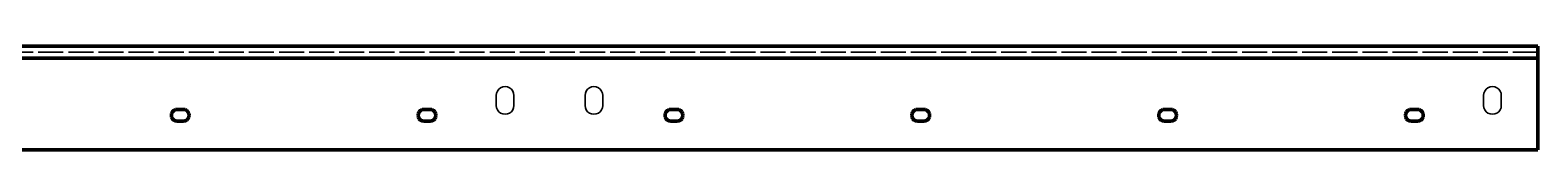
# Model space of a CAD drawing. Header units: millimetres. Extents: x 0 to 420, y 0 to 297.
# Drawn here: x 163.7 to 240, y 203.2 to 208.4 of the extents above; entities that cross this region are included whole.
import ezdxf

# ---------------------------------------------------------------- set-up
doc = ezdxf.new("R2010")
doc.units = ezdxf.units.MM
doc.linetypes.add('DASHED', pattern=[1.524, 1.27, -0.254])

msp = doc.modelspace()

# ---------------------------------------------------------------- linework, layer by layer
at = {"color": 1, "lineweight": 70}
for p, q in [((240, 208.45), (65, 208.45)), ((240, 208.446), (240, 208.45)), ((240, 208.435), (240, 208.446)), ((240, 207.85), (65, 207.85)), ((240, 208.416), (240, 208.435)), ((240, 208.391), (240, 208.416)), ((240, 208.358), (240, 208.391)), ((240, 208.319), (240, 208.358)), ((240, 208.274), (240, 208.319)), ((240, 208.224), (240, 208.274)), ((240, 208.169), (240, 208.224)), ((240, 208.11), (240, 208.169)), ((240, 208.048), (240, 208.11)), ((240, 207.984), (240, 208.048)), ((240, 207.917), (240, 207.984)), ((240, 207.85), (240, 207.917)), ((240, 203.2), (240, 207.85)), ((170.815, 205.043), (170.8, 204.95)), ((170.8, 204.95), (170.815, 204.857)), ((170.857, 205.126), (170.815, 205.043)), ((170.815, 204.857), (170.857, 204.774)), ((170.924, 205.193), (170.857, 205.126)), ((170.857, 204.774), (170.924, 204.707)), ((171.007, 205.235), (170.924, 205.193)), ((170.924, 204.707), (171.007, 204.665)), ((171.1, 205.25), (171.007, 205.235)), ((171.007, 204.665), (171.1, 204.65)), ((171.4, 205.25), (171.1, 205.25)), ((171.1, 204.65), (171.4, 204.65)), ((171.493, 205.235), (171.4, 205.25)), ((171.4, 204.65), (171.493, 204.665)), ((171.576, 205.193), (171.493, 205.235)), ((171.493, 204.665), (171.576, 204.707)), ((171.643, 205.126), (171.576, 205.193)), ((171.576, 204.707), (171.643, 204.774)), ((171.685, 205.043), (171.643, 205.126)), ((171.643, 204.774), (171.685, 204.857)), ((171.7, 204.95), (171.685, 205.043)), ((171.685, 204.857), (171.7, 204.95)), ((183.315, 205.043), (183.3, 204.95)), ((183.3, 204.95), (183.315, 204.857)), ((183.357, 205.126), (183.315, 205.043)), ((183.315, 204.857), (183.357, 204.774)), ((183.424, 205.193), (183.357, 205.126)), ((183.357, 204.774), (183.424, 204.707)), ((183.507, 205.235), (183.424, 205.193)), ((183.424, 204.707), (183.507, 204.665)), ((183.6, 205.25), (183.507, 205.235)), ((183.507, 204.665), (183.6, 204.65)), ((183.9, 205.25), (183.6, 205.25)), ((183.6, 204.65), (183.9, 204.65)), ((183.993, 205.235), (183.9, 205.25)), ((183.9, 204.65), (183.993, 204.665)), ((184.076, 205.193), (183.993, 205.235)), ((183.993, 204.665), (184.076, 204.707)), ((184.143, 205.126), (184.076, 205.193)), ((184.076, 204.707), (184.143, 204.774)), ((184.185, 205.043), (184.143, 205.126)), ((184.143, 204.774), (184.185, 204.857)), ((184.2, 204.95), (184.185, 205.043)), ((184.185, 204.857), (184.2, 204.95)), ((195.815, 205.043), (195.8, 204.95)), ((195.8, 204.95), (195.815, 204.857)), ((195.857, 205.126), (195.815, 205.043)), ((195.815, 204.857), (195.857, 204.774)), ((195.924, 205.193), (195.857, 205.126)), ((195.857, 204.774), (195.924, 204.707)), ((196.007, 205.235), (195.924, 205.193)), ((195.924, 204.707), (196.007, 204.665)), ((196.1, 205.25), (196.007, 205.235)), ((196.007, 204.665), (196.1, 204.65)), ((196.4, 205.25), (196.1, 205.25)), ((196.1, 204.65), (196.4, 204.65)), ((196.493, 205.235), (196.4, 205.25)), ((196.4, 204.65), (196.493, 204.665)), ((196.576, 205.193), (196.493, 205.235)), ((196.493, 204.665), (196.576, 204.707)), ((196.643, 205.126), (196.576, 205.193)), ((196.576, 204.707), (196.643, 204.774)), ((196.685, 205.043), (196.643, 205.126)), ((196.643, 204.774), (196.685, 204.857)), ((196.7, 204.95), (196.685, 205.043)), ((196.685, 204.857), (196.7, 204.95)), ((208.315, 205.043), (208.3, 204.95)), ((208.3, 204.95), (208.315, 204.857)), ((208.357, 205.126), (208.315, 205.043)), ((208.315, 204.857), (208.357, 204.774)), ((208.424, 205.193), (208.357, 205.126)), ((208.357, 204.774), (208.424, 204.707)), ((208.507, 205.235), (208.424, 205.193)), ((208.424, 204.707), (208.507, 204.665)), ((208.6, 205.25), (208.507, 205.235)), ((208.507, 204.665), (208.6, 204.65)), ((208.9, 205.25), (208.6, 205.25)), ((208.6, 204.65), (208.9, 204.65)), ((208.993, 205.235), (208.9, 205.25)), ((208.9, 204.65), (208.993, 204.665)), ((209.076, 205.193), (208.993, 205.235)), ((208.993, 204.665), (209.076, 204.707)), ((209.143, 205.126), (209.076, 205.193)), ((209.076, 204.707), (209.143, 204.774)), ((209.185, 205.043), (209.143, 205.126)), ((209.143, 204.774), (209.185, 204.857)), ((209.2, 204.95), (209.185, 205.043)), ((209.185, 204.857), (209.2, 204.95)), ((220.815, 205.043), (220.8, 204.95)), ((220.8, 204.95), (220.815, 204.857)), ((220.857, 205.126), (220.815, 205.043)), ((220.815, 204.857), (220.857, 204.774)), ((220.924, 205.193), (220.857, 205.126)), ((220.857, 204.774), (220.924, 204.707)), ((221.007, 205.235), (220.924, 205.193)), ((220.924, 204.707), (221.007, 204.665)), ((221.1, 205.25), (221.007, 205.235)), ((221.007, 204.665), (221.1, 204.65)), ((221.4, 205.25), (221.1, 205.25)), ((221.1, 204.65), (221.4, 204.65)), ((221.493, 205.235), (221.4, 205.25)), ((221.4, 204.65), (221.493, 204.665)), ((221.576, 205.193), (221.493, 205.235)), ((221.493, 204.665), (221.576, 204.707)), ((221.643, 205.126), (221.576, 205.193)), ((221.576, 204.707), (221.643, 204.774)), ((221.685, 205.043), (221.643, 205.126)), ((221.643, 204.774), (221.685, 204.857)), ((221.7, 204.95), (221.685, 205.043)), ((221.685, 204.857), (221.7, 204.95)), ((233.315, 205.043), (233.3, 204.95)), ((233.3, 204.95), (233.315, 204.857)), ((233.357, 205.126), (233.315, 205.043)), ((233.315, 204.857), (233.357, 204.774)), ((233.424, 205.193), (233.357, 205.126)), ((233.357, 204.774), (233.424, 204.707)), ((233.507, 205.235), (233.424, 205.193)), ((233.424, 204.707), (233.507, 204.665)), ((233.6, 205.25), (233.507, 205.235)), ((233.507, 204.665), (233.6, 204.65)), ((233.9, 205.25), (233.6, 205.25)), ((233.6, 204.65), (233.9, 204.65)), ((233.993, 205.235), (233.9, 205.25)), ((233.9, 204.65), (233.993, 204.665)), ((234.076, 205.193), (233.993, 205.235)), ((233.993, 204.665), (234.076, 204.707)), ((234.143, 205.126), (234.076, 205.193)), ((234.076, 204.707), (234.143, 204.774)), ((234.185, 205.043), (234.143, 205.126)), ((234.143, 204.774), (234.185, 204.857)), ((234.2, 204.95), (234.185, 205.043)), ((234.185, 204.857), (234.2, 204.95)), ((65, 203.2), (240, 203.2))]:
    msp.add_line(p, q, dxfattribs=at)
at = {"color": 5, "linetype": 'DASHED', "lineweight": 35}
for p, q in [((240, 208.45), (65, 208.45)), ((214.417, 208.45), (214.415, 208.45)), ((214.415, 208.45), (214.417, 208.45)), ((214.423, 208.45), (214.417, 208.45)), ((214.417, 208.45), (214.423, 208.45)), ((214.434, 208.45), (214.423, 208.45)), ((214.423, 208.45), (214.434, 208.45)), ((214.448, 208.45), (214.434, 208.45)), ((214.434, 208.45), (214.448, 208.45)), ((214.466, 208.45), (214.448, 208.45)), ((214.448, 208.45), (214.466, 208.45)), ((214.488, 208.45), (214.466, 208.45)), ((214.466, 208.45), (214.488, 208.45)), ((214.513, 208.45), (214.488, 208.45)), ((214.488, 208.45), (214.513, 208.45)), ((214.541, 208.45), (214.513, 208.45)), ((214.513, 208.45), (214.541, 208.45)), ((214.572, 208.45), (214.541, 208.45)), ((214.541, 208.45), (214.572, 208.45)), ((214.605, 208.45), (214.572, 208.45)), ((214.572, 208.45), (214.605, 208.45)), ((214.639, 208.45), (214.605, 208.45)), ((214.605, 208.45), (214.639, 208.45)), ((214.675, 208.45), (214.639, 208.45)), ((214.639, 208.45), (214.675, 208.45)), ((214.712, 208.45), (214.675, 208.45)), ((214.675, 208.45), (214.712, 208.45)), ((214.75, 208.45), (214.712, 208.45)), ((214.712, 208.45), (214.75, 208.45)), ((215.25, 208.45), (214.75, 208.45)), ((214.75, 208.45), (215.25, 208.45)), ((215.25, 208.45), (215.288, 208.45)), ((215.288, 208.45), (215.25, 208.45)), ((215.288, 208.45), (215.325, 208.45)), ((215.325, 208.45), (215.288, 208.45)), ((215.325, 208.45), (215.361, 208.45)), ((215.361, 208.45), (215.325, 208.45)), ((215.361, 208.45), (215.395, 208.45)), ((215.395, 208.45), (215.361, 208.45)), ((215.395, 208.45), (215.428, 208.45)), ((215.428, 208.45), (215.395, 208.45)), ((215.428, 208.45), (215.459, 208.45)), ((215.459, 208.45), (215.428, 208.45)), ((215.459, 208.45), (215.487, 208.45)), ((215.487, 208.45), (215.459, 208.45)), ((215.487, 208.45), (215.512, 208.45)), ((215.512, 208.45), (215.487, 208.45)), ((215.512, 208.45), (215.534, 208.45)), ((215.534, 208.45), (215.512, 208.45)), ((215.534, 208.45), (215.552, 208.45)), ((215.552, 208.45), (215.534, 208.45)), ((215.552, 208.45), (215.566, 208.45)), ((215.566, 208.45), (215.552, 208.45)), ((215.566, 208.45), (215.577, 208.45)), ((215.577, 208.45), (215.566, 208.45)), ((215.577, 208.45), (215.583, 208.45)), ((215.583, 208.45), (215.577, 208.45)), ((215.583, 208.45), (215.585, 208.45)), ((215.585, 208.45), (215.583, 208.45)), ((240, 208.15), (240, 208.45)), ((240, 208.15), (240, 208.45)), ((240, 208.45), (240, 208.446)), ((240, 208.446), (240, 208.435)), ((65, 208.15), (240, 208.15)), ((65, 208.15), (240, 208.15)), ((214.417, 208.15), (214.415, 208.15)), ((214.415, 208.15), (214.417, 208.15)), ((214.423, 208.15), (214.417, 208.15)), ((214.417, 208.15), (214.423, 208.15)), ((214.434, 208.15), (214.423, 208.15)), ((214.423, 208.15), (214.434, 208.15)), ((214.448, 208.15), (214.434, 208.15)), ((214.434, 208.15), (214.448, 208.15)), ((214.466, 208.15), (214.448, 208.15)), ((214.448, 208.15), (214.466, 208.15)), ((214.488, 208.15), (214.466, 208.15)), ((214.466, 208.15), (214.488, 208.15)), ((214.513, 208.15), (214.488, 208.15)), ((214.488, 208.15), (214.513, 208.15)), ((214.541, 208.15), (214.513, 208.15)), ((214.513, 208.15), (214.541, 208.15)), ((214.572, 208.15), (214.541, 208.15)), ((214.541, 208.15), (214.572, 208.15)), ((214.605, 208.15), (214.572, 208.15)), ((214.572, 208.15), (214.605, 208.15)), ((214.639, 208.15), (214.605, 208.15)), ((214.605, 208.15), (214.639, 208.15)), ((214.675, 208.15), (214.639, 208.15)), ((214.639, 208.15), (214.675, 208.15)), ((214.712, 208.15), (214.675, 208.15)), ((214.675, 208.15), (214.712, 208.15)), ((214.75, 208.15), (214.712, 208.15)), ((214.712, 208.15), (214.75, 208.15)), ((214.75, 208.15), (215.25, 208.15)), ((215.25, 208.15), (214.75, 208.15)), ((215.25, 208.15), (215.288, 208.15)), ((215.288, 208.15), (215.25, 208.15)), ((215.288, 208.15), (215.325, 208.15)), ((215.325, 208.15), (215.288, 208.15)), ((215.325, 208.15), (215.361, 208.15)), ((215.361, 208.15), (215.325, 208.15)), ((215.361, 208.15), (215.395, 208.15)), ((215.395, 208.15), (215.361, 208.15)), ((215.395, 208.15), (215.428, 208.15)), ((215.428, 208.15), (215.395, 208.15)), ((215.428, 208.15), (215.459, 208.15)), ((215.459, 208.15), (215.428, 208.15)), ((215.459, 208.15), (215.487, 208.15)), ((215.487, 208.15), (215.459, 208.15)), ((215.487, 208.15), (215.512, 208.15)), ((215.512, 208.15), (215.487, 208.15)), ((215.512, 208.15), (215.534, 208.15)), ((215.534, 208.15), (215.512, 208.15)), ((215.534, 208.15), (215.552, 208.15)), ((215.552, 208.15), (215.534, 208.15)), ((215.552, 208.15), (215.566, 208.15)), ((215.566, 208.15), (215.552, 208.15)), ((215.566, 208.15), (215.577, 208.15)), ((215.577, 208.15), (215.566, 208.15)), ((215.577, 208.15), (215.583, 208.15)), ((215.583, 208.15), (215.577, 208.15)), ((215.583, 208.15), (215.585, 208.15)), ((215.585, 208.15), (215.583, 208.15)), ((240, 208.435), (240, 208.416)), ((240, 208.416), (240, 208.391)), ((240, 208.391), (240, 208.358)), ((240, 208.358), (240, 208.319)), ((240, 208.319), (240, 208.274)), ((240, 208.274), (240, 208.224)), ((240, 208.224), (240, 208.169)), ((240, 208.169), (240, 208.11)), ((240, 208.15), (240, 208.148)), ((240, 208.148), (240, 208.15)), ((240, 208.148), (240, 208.142)), ((240, 208.142), (240, 208.148)), ((240, 208.142), (240, 208.133)), ((240, 208.133), (240, 208.142)), ((240, 208.133), (240, 208.12)), ((240, 208.12), (240, 208.133)), ((240, 208.12), (240, 208.104)), ((240, 208.104), (240, 208.12)), ((240, 208.11), (240, 208.048)), ((240, 208.104), (240, 208.085)), ((240, 208.085), (240, 208.104)), ((240, 208.085), (240, 208.062)), ((240, 208.062), (240, 208.085)), ((240, 208.062), (240, 208.037)), ((240, 208.037), (240, 208.062)), ((240, 208.048), (240, 207.984)), ((240, 208.037), (240, 208.01)), ((240, 208.01), (240, 208.037)), ((240, 208.01), (240, 207.98)), ((240, 207.98), (240, 208.01)), ((240, 207.984), (240, 207.917)), ((240, 207.98), (240, 207.949)), ((240, 207.949), (240, 207.98)), ((240, 207.949), (240, 207.917)), ((240, 207.917), (240, 207.949)), ((240, 207.917), (240, 207.884)), ((240, 207.917), (240, 207.85)), ((240, 207.884), (240, 207.917)), ((240, 207.884), (240, 207.85)), ((240, 207.85), (240, 207.884)), ((240, 207.85), (240, 203.2)), ((240, 207.85), (240, 203.2)), ((240, 203.2), (240, 207.85)), ((187.31, 206.175), (187.265, 206.066)), ((187.265, 206.066), (187.31, 206.175)), ((187.382, 206.268), (187.31, 206.175)), ((187.31, 206.175), (187.382, 206.268)), ((187.475, 206.34), (187.382, 206.268)), ((187.382, 206.268), (187.475, 206.34)), ((187.584, 206.385), (187.475, 206.34)), ((187.475, 206.34), (187.584, 206.385)), ((187.7, 206.4), (187.584, 206.385)), ((187.584, 206.385), (187.7, 206.4)), ((187.816, 206.385), (187.7, 206.4)), ((187.7, 206.4), (187.816, 206.385)), ((187.925, 206.34), (187.816, 206.385)), ((187.816, 206.385), (187.925, 206.34)), ((188.018, 206.268), (187.925, 206.34)), ((187.925, 206.34), (188.018, 206.268)), ((188.09, 206.175), (188.018, 206.268)), ((188.018, 206.268), (188.09, 206.175)), ((188.135, 206.066), (188.09, 206.175)), ((188.09, 206.175), (188.135, 206.066)), ((191.81, 206.175), (191.765, 206.066)), ((191.765, 206.066), (191.81, 206.175)), ((191.882, 206.268), (191.81, 206.175)), ((191.81, 206.175), (191.882, 206.268)), ((191.975, 206.34), (191.882, 206.268)), ((191.882, 206.268), (191.975, 206.34)), ((192.084, 206.385), (191.975, 206.34)), ((191.975, 206.34), (192.084, 206.385)), ((192.2, 206.4), (192.084, 206.385)), ((192.084, 206.385), (192.2, 206.4)), ((192.316, 206.385), (192.2, 206.4)), ((192.2, 206.4), (192.316, 206.385)), ((192.425, 206.34), (192.316, 206.385)), ((192.316, 206.385), (192.425, 206.34)), ((192.518, 206.268), (192.425, 206.34)), ((192.425, 206.34), (192.518, 206.268)), ((192.59, 206.175), (192.518, 206.268)), ((192.518, 206.268), (192.59, 206.175)), ((192.635, 206.066), (192.59, 206.175)), ((192.59, 206.175), (192.635, 206.066)), ((237.265, 206.066), (237.31, 206.175)), ((237.31, 206.175), (237.265, 206.066)), ((237.31, 206.175), (237.382, 206.268)), ((237.382, 206.268), (237.31, 206.175)), ((237.382, 206.268), (237.475, 206.34)), ((237.475, 206.34), (237.382, 206.268)), ((237.475, 206.34), (237.584, 206.385)), ((237.584, 206.385), (237.475, 206.34)), ((237.584, 206.385), (237.7, 206.4)), ((237.7, 206.4), (237.584, 206.385)), ((237.7, 206.4), (237.816, 206.385)), ((237.816, 206.385), (237.7, 206.4)), ((237.816, 206.385), (237.925, 206.34)), ((237.925, 206.34), (237.816, 206.385)), ((237.925, 206.34), (238.018, 206.268)), ((238.018, 206.268), (237.925, 206.34)), ((238.018, 206.268), (238.09, 206.175)), ((238.09, 206.175), (238.018, 206.268)), ((238.09, 206.175), (238.135, 206.066)), ((238.135, 206.066), (238.09, 206.175)), ((187.265, 206.066), (187.25, 205.95)), ((187.25, 205.95), (187.265, 206.066)), ((187.25, 205.45), (187.25, 205.95)), ((187.25, 205.95), (187.25, 205.45)), ((187.25, 205.45), (187.265, 205.334)), ((187.265, 205.334), (187.25, 205.45)), ((188.15, 205.95), (188.135, 206.066)), ((188.135, 206.066), (188.15, 205.95)), ((188.135, 205.334), (188.15, 205.45)), ((188.15, 205.45), (188.135, 205.334)), ((188.15, 205.95), (188.15, 205.45)), ((188.15, 205.45), (188.15, 205.95)), ((191.765, 206.066), (191.75, 205.95)), ((191.75, 205.95), (191.765, 206.066)), ((191.75, 205.45), (191.75, 205.95)), ((191.75, 205.95), (191.75, 205.45)), ((191.75, 205.45), (191.765, 205.334)), ((191.765, 205.334), (191.75, 205.45)), ((192.65, 205.95), (192.635, 206.066)), ((192.635, 206.066), (192.65, 205.95)), ((192.635, 205.334), (192.65, 205.45)), ((192.65, 205.45), (192.635, 205.334)), ((192.65, 205.95), (192.65, 205.45)), ((192.65, 205.45), (192.65, 205.95)), ((237.25, 205.95), (237.265, 206.066)), ((237.265, 206.066), (237.25, 205.95)), ((237.25, 205.95), (237.25, 205.45)), ((237.25, 205.45), (237.25, 205.95)), ((237.265, 205.334), (237.25, 205.45)), ((237.25, 205.45), (237.265, 205.334)), ((238.135, 206.066), (238.15, 205.95)), ((238.15, 205.95), (238.135, 206.066)), ((238.15, 205.45), (238.135, 205.334)), ((238.135, 205.334), (238.15, 205.45)), ((238.15, 205.45), (238.15, 205.95)), ((238.15, 205.95), (238.15, 205.45)), ((170.8, 204.95), (170.815, 205.043)), ((170.815, 204.857), (170.8, 204.95)), ((170.815, 205.043), (170.857, 205.126)), ((170.857, 204.774), (170.815, 204.857)), ((170.857, 205.126), (170.924, 205.193)), ((170.924, 204.707), (170.857, 204.774)), ((170.924, 205.193), (171.007, 205.235)), ((171.007, 204.665), (170.924, 204.707)), ((171.007, 205.235), (171.1, 205.25)), ((171.1, 204.65), (171.007, 204.665)), ((171.1, 205.25), (171.4, 205.25)), ((171.4, 204.65), (171.1, 204.65)), ((171.4, 205.25), (171.493, 205.235)), ((171.493, 204.665), (171.4, 204.65)), ((171.493, 205.235), (171.576, 205.193)), ((171.576, 204.707), (171.493, 204.665)), ((171.576, 205.193), (171.643, 205.126)), ((171.643, 204.774), (171.576, 204.707)), ((171.643, 205.126), (171.685, 205.043)), ((171.685, 204.857), (171.643, 204.774)), ((171.685, 205.043), (171.7, 204.95)), ((171.7, 204.95), (171.685, 204.857)), ((183.3, 204.95), (183.315, 205.043)), ((183.315, 204.857), (183.3, 204.95)), ((183.315, 205.043), (183.357, 205.126)), ((183.357, 204.774), (183.315, 204.857)), ((183.357, 205.126), (183.424, 205.193)), ((183.424, 204.707), (183.357, 204.774)), ((183.424, 205.193), (183.507, 205.235)), ((183.507, 204.665), (183.424, 204.707)), ((183.507, 205.235), (183.6, 205.25)), ((183.6, 204.65), (183.507, 204.665)), ((183.6, 205.25), (183.9, 205.25)), ((183.9, 204.65), (183.6, 204.65)), ((183.9, 205.25), (183.993, 205.235)), ((183.993, 204.665), (183.9, 204.65)), ((183.993, 205.235), (184.076, 205.193)), ((184.076, 204.707), (183.993, 204.665)), ((184.076, 205.193), (184.143, 205.126)), ((184.143, 204.774), (184.076, 204.707)), ((184.143, 205.126), (184.185, 205.043)), ((184.185, 204.857), (184.143, 204.774)), ((184.185, 205.043), (184.2, 204.95)), ((184.2, 204.95), (184.185, 204.857)), ((187.265, 205.334), (187.31, 205.225)), ((187.31, 205.225), (187.265, 205.334)), ((187.31, 205.225), (187.382, 205.132)), ((187.382, 205.132), (187.31, 205.225)), ((187.382, 205.132), (187.475, 205.06)), ((187.475, 205.06), (187.382, 205.132)), ((187.475, 205.06), (187.584, 205.015)), ((187.584, 205.015), (187.475, 205.06)), ((187.584, 205.015), (187.7, 205)), ((187.7, 205), (187.584, 205.015)), ((187.7, 205), (187.816, 205.015)), ((187.816, 205.015), (187.7, 205)), ((187.816, 205.015), (187.925, 205.06)), ((187.925, 205.06), (187.816, 205.015)), ((187.925, 205.06), (188.018, 205.132)), ((188.018, 205.132), (187.925, 205.06)), ((188.018, 205.132), (188.09, 205.225)), ((188.09, 205.225), (188.018, 205.132)), ((188.09, 205.225), (188.135, 205.334)), ((188.135, 205.334), (188.09, 205.225)), ((191.765, 205.334), (191.81, 205.225)), ((191.81, 205.225), (191.765, 205.334)), ((191.81, 205.225), (191.882, 205.132)), ((191.882, 205.132), (191.81, 205.225)), ((191.882, 205.132), (191.975, 205.06)), ((191.975, 205.06), (191.882, 205.132)), ((191.975, 205.06), (192.084, 205.015)), ((192.084, 205.015), (191.975, 205.06)), ((192.084, 205.015), (192.2, 205)), ((192.2, 205), (192.084, 205.015)), ((192.2, 205), (192.316, 205.015)), ((192.316, 205.015), (192.2, 205)), ((192.316, 205.015), (192.425, 205.06)), ((192.425, 205.06), (192.316, 205.015)), ((192.425, 205.06), (192.518, 205.132)), ((192.518, 205.132), (192.425, 205.06)), ((192.518, 205.132), (192.59, 205.225)), ((192.59, 205.225), (192.518, 205.132)), ((192.59, 205.225), (192.635, 205.334)), ((192.635, 205.334), (192.59, 205.225)), ((195.8, 204.95), (195.815, 205.043)), ((195.815, 204.857), (195.8, 204.95)), ((195.815, 205.043), (195.857, 205.126)), ((195.857, 204.774), (195.815, 204.857)), ((195.857, 205.126), (195.924, 205.193)), ((195.924, 204.707), (195.857, 204.774)), ((195.924, 205.193), (196.007, 205.235)), ((196.007, 204.665), (195.924, 204.707)), ((196.007, 205.235), (196.1, 205.25)), ((196.1, 204.65), (196.007, 204.665)), ((196.1, 205.25), (196.4, 205.25)), ((196.4, 204.65), (196.1, 204.65)), ((196.4, 205.25), (196.493, 205.235)), ((196.493, 204.665), (196.4, 204.65)), ((196.493, 205.235), (196.576, 205.193)), ((196.576, 204.707), (196.493, 204.665)), ((196.576, 205.193), (196.643, 205.126)), ((196.643, 204.774), (196.576, 204.707)), ((196.643, 205.126), (196.685, 205.043)), ((196.685, 204.857), (196.643, 204.774)), ((196.685, 205.043), (196.7, 204.95)), ((196.7, 204.95), (196.685, 204.857)), ((208.3, 204.95), (208.315, 205.043)), ((208.315, 204.857), (208.3, 204.95)), ((208.315, 205.043), (208.357, 205.126)), ((208.357, 204.774), (208.315, 204.857)), ((208.357, 205.126), (208.424, 205.193)), ((208.424, 204.707), (208.357, 204.774)), ((208.424, 205.193), (208.507, 205.235)), ((208.507, 204.665), (208.424, 204.707)), ((208.507, 205.235), (208.6, 205.25)), ((208.6, 204.65), (208.507, 204.665)), ((208.6, 205.25), (208.9, 205.25)), ((208.9, 204.65), (208.6, 204.65)), ((208.9, 205.25), (208.993, 205.235)), ((208.993, 204.665), (208.9, 204.65)), ((208.993, 205.235), (209.076, 205.193)), ((209.076, 204.707), (208.993, 204.665)), ((209.076, 205.193), (209.143, 205.126)), ((209.143, 204.774), (209.076, 204.707)), ((209.143, 205.126), (209.185, 205.043)), ((209.185, 204.857), (209.143, 204.774)), ((209.185, 205.043), (209.2, 204.95)), ((209.2, 204.95), (209.185, 204.857)), ((220.8, 204.95), (220.815, 205.043)), ((220.815, 204.857), (220.8, 204.95)), ((220.815, 205.043), (220.857, 205.126)), ((220.857, 204.774), (220.815, 204.857)), ((220.857, 205.126), (220.924, 205.193)), ((220.924, 204.707), (220.857, 204.774)), ((220.924, 205.193), (221.007, 205.235)), ((221.007, 204.665), (220.924, 204.707)), ((221.007, 205.235), (221.1, 205.25)), ((221.1, 204.65), (221.007, 204.665)), ((221.1, 205.25), (221.4, 205.25)), ((221.4, 204.65), (221.1, 204.65)), ((221.4, 205.25), (221.493, 205.235)), ((221.493, 204.665), (221.4, 204.65)), ((221.493, 205.235), (221.576, 205.193)), ((221.576, 204.707), (221.493, 204.665)), ((221.576, 205.193), (221.643, 205.126)), ((221.643, 204.774), (221.576, 204.707)), ((221.643, 205.126), (221.685, 205.043)), ((221.685, 204.857), (221.643, 204.774)), ((221.685, 205.043), (221.7, 204.95)), ((221.7, 204.95), (221.685, 204.857)), ((233.3, 204.95), (233.315, 205.043)), ((233.315, 204.857), (233.3, 204.95)), ((233.315, 205.043), (233.357, 205.126)), ((233.357, 204.774), (233.315, 204.857)), ((233.357, 205.126), (233.424, 205.193)), ((233.424, 204.707), (233.357, 204.774)), ((233.424, 205.193), (233.507, 205.235)), ((233.507, 204.665), (233.424, 204.707)), ((233.507, 205.235), (233.6, 205.25)), ((233.6, 204.65), (233.507, 204.665)), ((233.6, 205.25), (233.9, 205.25)), ((233.9, 204.65), (233.6, 204.65)), ((233.9, 205.25), (233.993, 205.235)), ((233.993, 204.665), (233.9, 204.65)), ((233.993, 205.235), (234.076, 205.193)), ((234.076, 204.707), (233.993, 204.665)), ((234.076, 205.193), (234.143, 205.126)), ((234.143, 204.774), (234.076, 204.707)), ((234.143, 205.126), (234.185, 205.043)), ((234.185, 204.857), (234.143, 204.774)), ((234.185, 205.043), (234.2, 204.95)), ((234.2, 204.95), (234.185, 204.857)), ((237.31, 205.225), (237.265, 205.334)), ((237.265, 205.334), (237.31, 205.225)), ((237.382, 205.132), (237.31, 205.225)), ((237.31, 205.225), (237.382, 205.132)), ((237.475, 205.06), (237.382, 205.132)), ((237.382, 205.132), (237.475, 205.06)), ((237.584, 205.015), (237.475, 205.06)), ((237.475, 205.06), (237.584, 205.015)), ((237.7, 205), (237.584, 205.015)), ((237.584, 205.015), (237.7, 205)), ((237.816, 205.015), (237.7, 205)), ((237.7, 205), (237.816, 205.015)), ((237.925, 205.06), (237.816, 205.015)), ((237.816, 205.015), (237.925, 205.06)), ((238.018, 205.132), (237.925, 205.06)), ((237.925, 205.06), (238.018, 205.132)), ((238.09, 205.225), (238.018, 205.132)), ((238.018, 205.132), (238.09, 205.225)), ((238.135, 205.334), (238.09, 205.225)), ((238.09, 205.225), (238.135, 205.334)), ((240, 203.2), (65, 203.2)), ((240, 203.2), (65, 203.2)), ((240, 203.2), (65, 203.2))]:
    msp.add_line(p, q, dxfattribs=at)

doc.saveas('drawing.dxf')
